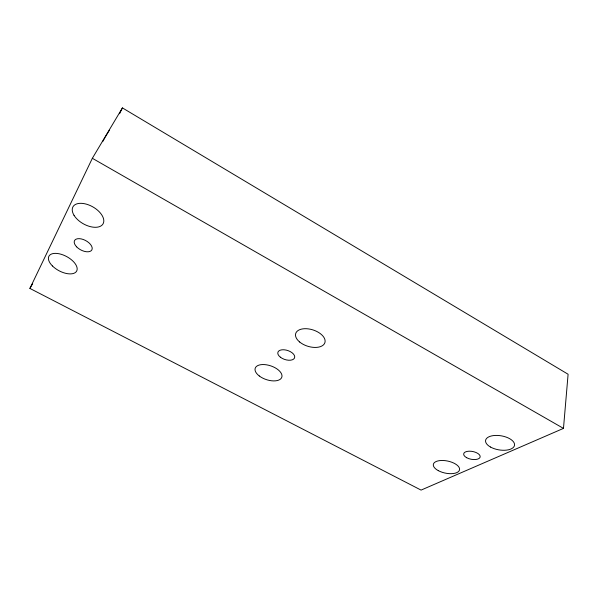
<?xml version="1.0" encoding="UTF-8"?>
<svg xmlns="http://www.w3.org/2000/svg" width="598" height="598" viewBox="0 0 598 598"><rect width="100%" height="100%" fill="white"/><g stroke="black" fill="none" stroke-linecap="round" stroke-linejoin="round"><path stroke-width="0.9" d="M563.473 428.392L568.1 374.251L122.418 107.902L92.354 158.291L29.9 288.423L421.074 490.098L563.473 428.392L92.354 158.291M119.578 113.725L122.418 107.902M29.9 288.423L32.673 283.661M102.662 141.674A17.357 0.733 -61.3 0 1 104.829 137.846M105.233 137.144A17.357 0.733 -61.3 0 1 108.358 131.934M108.784 131.268A17.357 0.733 -61.3 0 1 109.479 130.252M52.452 265.975A15.75 8.058 28.1 0 0 76.641 271.111A15.75 8.058 28.1 0 0 59.262 253.799A15.75 8.058 28.1 0 0 52.452 265.975M74.032 215.317A17.297 9.71 29.5 0 0 101.361 225.693A17.297 9.71 29.5 0 0 88.661 204.912A17.297 9.71 29.5 0 0 74.032 215.317M299.68 342.019A15.294 8.574 17.4 0 0 324.565 343.446A15.294 8.574 17.4 0 0 306.677 328.728A15.294 8.574 17.4 0 0 299.68 342.019M259.27 375.963A14.031 7.213 18.7 0 0 281.651 377.615A14.031 7.213 18.7 0 0 264.637 364.601A14.031 7.213 18.7 0 0 259.27 375.963M490.472 447.02A14.666 7.116 9.6 0 0 514.287 446.086A14.666 7.116 9.6 0 0 495.406 435.434A14.666 7.116 9.6 0 0 490.472 447.02M438.289 470.641A13.365 6.137 11.8 0 0 459.458 470.125A13.365 6.137 11.8 0 0 441.608 460.482A13.365 6.137 11.8 0 0 438.289 470.641M466.664 457.709A8.387 3.962 10.8 0 0 480.082 457.246A8.387 3.962 10.8 0 0 469.026 451.191A8.387 3.962 10.8 0 0 466.664 457.709M280.365 357.185A8.783 4.717 18.2 0 0 294.478 358.06A8.783 4.717 18.2 0 0 283.923 349.77A8.783 4.717 18.2 0 0 280.365 357.185M76.641 246.854A9.83 5.277 28.3 0 0 91.83 249.949A9.83 5.277 28.3 0 0 81.149 238.894A9.83 5.277 28.3 0 0 76.641 246.854"/></g></svg>
